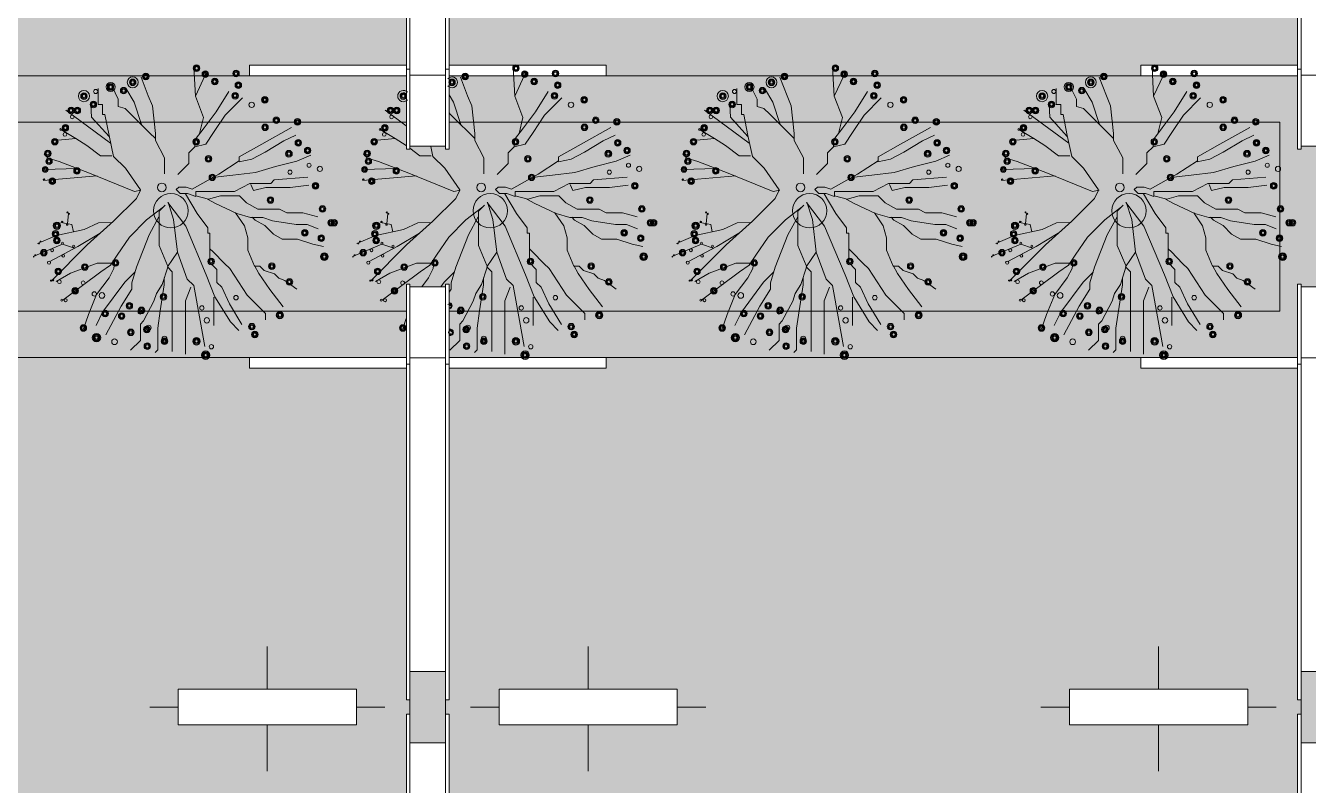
# Model space of a CAD drawing. Header units: millimetres. Extents: x 5357 to 259384, y -16348 to 109893.
# Drawn here: x 88075 to 91673, y 57367 to 59496 of the extents above; entities that cross this region are included whole.
import ezdxf

# ---------------------------------------------------------------- set-up
doc = ezdxf.new("R2010")
doc.units = ezdxf.units.MM
for name, color, linetype, lineweight in [('A-FLOR', 192, 'Continuous', 9), ('A-FLOR-PATT', 8, 'Continuous', 9), ('C-PRKG', 70, 'Continuous', 9), ('G-IMPT', 8, 'Continuous', 9), ('L-PLNT-1', 7, 'Continuous', 9), ('S-COLS', 52, 'Continuous', 9), ('S-COLS-3', 53, 'Continuous', 9), ('S-COLS-5', 52, 'Continuous', 18)]:
    doc.layers.add(name, color=color, linetype=linetype, lineweight=lineweight)
pattern_1 = [(50, (0, 0), (480.9661, -42.0786), [50.292, -553.212]), (355, (0, 0), (-93.0416, 504.3895), [40.234, -442.57]), (100.451, (40.1, -3.5), (387.9285, 462.3076), [42.742, -470.158]), (46.184, (0, 134.1), (715.649, -110.993), [75.438, -829.818]), (96.636, (59.64, 124.86), (626.7424, 653.2084), [64.112, -705.237]), (351.184, (0, 134.1), (626.7496, 653.2024), [60.35, -663.854]), (21, (67.06, 100.6), (400.2623, -269.9797), [50.292, -553.212]), (326, (67.06, 100.6), (163.1568, 486.2564), [40.234, -442.57]), (71.451, (100.4, 78.1), (563.421, 216.2719), [42.742, -470.158]), (37.5, (0, 0), (8.15385, 223.22557), [7.376, -429.829, 7.376, -441.899, -444.246]), (37.5, (0, 0), (8.15385, 223.22557), [-886.48, 7.376, -436.87]), (7.5, (0, 0), (176.404, 264.477), [7.376, -248.778, 7.376, -419.771, -169.316]), (7.5, (0, 0), (176.404, 264.477), [-683.301, 7.376, -161.94]), (327.5, (-149.53, 0), (357.96023, -15.12452), [7.376, -160.264, 7.376, -515.661, -694.03]), (327.5, (-149.53, 0), (357.96023, -15.12452), [-690.677, 7.376, -686.653]), (317.5, (-216.6, 0), (391.06155, 67.1262), [7.376, -210.556, 7.376, -339.974, -492.862]), (317.5, (-216.6, 0), (391.06155, 67.1262), [-565.282, 7.376, -485.485])]

# ---------------------------------------------------------------- blocks, each defined once
blk = doc.blocks.new('xe oto1 - xe oto-V162-TKCS_MB CẢNH QUAN CÂY XANH')
at = {"layer": 'C-PRKG'}
for p, q in [((-500, 4980), (-500, 4950)), ((-500, 4950), (-60, 4950)), ((-450, 4170), (-450, 4050)), ((-450, 4170), (-450, 4050)), ((-200, 4050), (-700, 4050)), ((-700, 4050), (-700, 3950)), ((-200, 3950), (-200, 4050)), ((-700, 4000), (-780, 4000)), ((-700, 4000), (-780, 4000)), ((-120, 4000), (-200, 4000)), ((-120, 4000), (-200, 4000)), ((-700, 3950), (-200, 3950)), ((-450, 3950), (-450, 3820)), ((-450, 3950), (-450, 3820))]:
    blk.add_line(p, q, dxfattribs=at)
blk = doc.blocks.new('xe oto1 - xe oto-V163-TKCS_MB CẢNH QUAN CÂY XANH')
at = {"layer": 'C-PRKG'}
for p, q in [((-2000, 4950), (-2000, 4980)), ((-500, 4980), (-500, 4950)), ((-2440, 4950), (-2000, 4950)), ((-500, 4950), (-60, 4950)), ((-2050, 4170), (-2050, 4050)), ((-2050, 4170), (-2050, 4050)), ((-450, 4170), (-450, 4050)), ((-450, 4170), (-450, 4050)), ((-1800, 4050), (-2300, 4050)), ((-2300, 4050), (-2300, 3950)), ((-1800, 3950), (-1800, 4050)), ((-200, 4050), (-700, 4050)), ((-700, 4050), (-700, 3950)), ((-200, 3950), (-200, 4050)), ((-2300, 4000), (-2380, 4000)), ((-2300, 4000), (-2380, 4000)), ((-1720, 4000), (-1800, 4000)), ((-1720, 4000), (-1800, 4000)), ((-700, 4000), (-780, 4000)), ((-700, 4000), (-780, 4000)), ((-120, 4000), (-200, 4000)), ((-120, 4000), (-200, 4000)), ((-2300, 3950), (-1800, 3950)), ((-2050, 3950), (-2050, 3820)), ((-2050, 3950), (-2050, 3820)), ((-700, 3950), (-200, 3950)), ((-450, 3950), (-450, 3820)), ((-450, 3950), (-450, 3820))]:
    blk.add_line(p, q, dxfattribs=at)
blk = doc.blocks.new('xe oto1 - xe oto-V164-TKCS_MB CẢNH QUAN CÂY XANH')
at = {"layer": 'C-PRKG'}
for p, q in [((-500, -4950), (-60, -4950)), ((-500, -4980), (-500, -4950))]:
    blk.add_line(p, q, dxfattribs=at)
blk = doc.blocks.new('xe oto1 - xe oto-V165-TKCS_MB CẢNH QUAN CÂY XANH')
at = {"layer": 'C-PRKG'}
for p, q in [((-2440, -4950), (-2000, -4950)), ((-2000, -4950), (-2000, -4980)), ((-500, -4950), (-60, -4950)), ((-500, -4980), (-500, -4950))]:
    blk.add_line(p, q, dxfattribs=at)
blk = doc.blocks.new('CAY SON LIEU - CAY SON LIEU_dwg-2253760-TKCS_MB CẢNH QUAN CÂY XANH')
at = {"layer": 'G-IMPT'}
for p, q in [((-781, 794), (-1309, 1185)), ((-1191, 849), (-1443, 827)), ((-1176, 499), (-1565, 486)), ((-939, 409), (-1574, 357)), ((-1278, -35), (-1289, -152)), ((436, -1018), (436, -1353))]:
    blk.add_line(p, q, dxfattribs=at)
at = {"layer": 'G-IMPT', "flags": 128}
for points in [[(201, 1692), (220, 1350), (335, 1598)], [(-144, 434), (-144, 519), (-144, 621), (-252, 827), (-252, 911), (-288, 1235), (-336, 1354), (-420, 1574)], [(-428, 247), (-605, 500), (-745, 639), (-799, 886), (-847, 1134), (-874, 1134), (-874, 1252), (-928, 1252), (-928, 1440)], [(-252, 849), (-320, 917), (-446, 1043), (-541, 1139), (-608, 1205), (-690, 1227), (-690, 1314), (-762, 1463)], [(-416, 1017), (-504, 1280), (-602, 1445)], [(613, 1404), (462, 1164), (321, 977), (217, 840), (213, 753)], [(-799, 874), (-1004, 1103), (-1012, 1252)], [(773, 1329), (571, 1126), (434, 921), (343, 784), (213, 753), (142, 683), (142, 558), (12, 428)], [(220, 1350), (316, 1098), (269, 909)], [(-767, 645), (-901, 645), (-1061, 770), (-1190, 851), (-1368, 956)], [(1353, 980), (1001, 782), (736, 633), (736, 587), (495, 430), (180, 252), (110, 279), (22, 279), (-8, 249), (39, 202), (126, 202), (223, 168), (223, 228), (408, 228), (679, 228), (860, 322), (1108, 322), (1148, 363), (1544, 396)], [(1403, 889), (1262, 822), (1041, 688), (884, 607), (733, 577)], [(-423, 242), (-500, 228), (-1030, 443), (-1388, 581), (-1517, 620), (-1565, 667)], [(1580, 654), (1416, 584), (1165, 520), (927, 450), (662, 420), (418, 393)], [(1554, 299), (1336, 272), (1051, 272), (904, 239), (873, 309)], [(-428, 241), (-477, 143), (-745, -122), (-1055, -401), (-1482, -829)], [(101, 197), (240, -33), (365, -203), (365, -263), (391, -263), (391, -448), (429, -486), (562, -620), (623, -680), (828, -995), (1045, -1212), (1045, -1285)], [(1661, -73), (1487, -23), (1296, -23), (1212, 17), (954, 17), (820, 94), (739, 175), (515, 175), (374, 138), (223, 175)], [(-157, 47), (-356, -109), (-558, -311), (-704, -522), (-782, -641), (-896, -720), (-1344, -1055)], [(-139, 65), (-208, -4), (-208, -411), (-109, -646)], [(-106, 98), (106, -182), (347, -755), (449, -1013), (631, -1310), (731, -1410)], [(-102, 102), (-38, -102), (8, -488), (123, -806), (199, -882), (275, -1293), (330, -1598)], [(1664, -214), (1537, -161), (1406, -161), (1128, -120), (1014, -80), (870, -80), (706, -33), (455, 84), (361, 138)], [(-768, -137), (-923, -144), (-1093, -220), (-1418, -292), (-1641, -386)], [(-1217, -247), (-1236, -163), (-1365, -137)], [(-211, -73), (-326, -284), (-476, -664), (-531, -851), (-531, -924), (-657, -1123), (-838, -1460)], [(1416, -922), (1275, -821), (1202, -794), (1152, -744), (1031, -704), (979, -652), (914, -652), (837, -466), (837, -318), (796, -177), (693, -23)], [(1728, -422), (1604, -392), (1423, -335), (1242, -335), (1138, -275), (1038, -174), (924, -110), (890, -77)], [(-904, -265), (-1165, -420), (-1497, -598)], [(-1206, -439), (-1346, -394), (-1693, -541)], [(391, -452), (391, -610), (472, -691), (472, -844), (529, -902), (621, -1097), (768, -1338)], [(-729, -576), (-741, -679), (-797, -792), (-946, -985), (-1042, -1222), (-1101, -1391)], [(8, -488), (-110, -661), (-53, -719), (-53, -1009), (-53, -1658)], [(-771, -617), (-940, -617), (-1253, -734), (-1423, -832)], [(-494, -725), (-612, -842), (-874, -1195), (-952, -1352)], [(-106, -665), (-172, -870), (-240, -975), (-270, -1064), (-392, -1297), (-429, -1334), (-429, -1527), (-546, -1644)], [(1252, -1133), (1095, -928), (967, -741), (914, -647)], [(-148, -790), (-148, -873), (-195, -1178), (-225, -1383), (-225, -1640), (-256, -1671)], [(165, -899), (102, -1060), (102, -1187), (102, -1688)]]:
    blk.add_lwpolyline(points, dxfattribs=at)
at = {"layer": 'G-IMPT'}
for centre, radius in [((233, 1678), 38.5), ((233, 1678), 28.5), ((233, 1678), 19.3), ((233, 1678), 18.5), ((-520, 1512), 64), ((-520, 1512), 38.5), ((-520, 1512), 28.5), ((-520, 1512), 18.5), ((-366, 1581), 39.3), ((-366, 1581), 38.5), ((-366, 1581), 28.5), ((-366, 1581), 18.5), ((336, 1608), 38.5), ((336, 1608), 28.5), ((336, 1608), 18.5), ((342, 1608), 6.08), ((447, 1522), 38.5), ((447, 1522), 32.9), ((447, 1522), 28.5), ((447, 1522), 18.5), ((698, 1615), 38.5), ((698, 1615), 32.9), ((698, 1615), 28.5), ((698, 1615), 18.5), ((725, 1478), 38.5), ((-1094, 1350), 66.5), ((-1094, 1350), 38.5), ((-1094, 1350), 28.5), ((-1094, 1350), 18.5), ((-956, 1404), 23.9), ((-780, 1457), 54.3), ((-780, 1457), 38.5), ((-780, 1457), 28.5), ((-780, 1457), 18.5), ((-627, 1414), 38.5), ((-627, 1414), 36.5), ((-627, 1414), 28.5), ((-627, 1414), 18.5), ((687, 1354), 38.5), ((687, 1354), 28.5), ((687, 1354), 22.4), ((687, 1354), 18.5), ((725, 1478), 28.5), ((725, 1478), 24), ((725, 1478), 18.5), ((-1246, 1181), 38.5), ((-1172, 1181), 38.5), ((-1172, 1181), 36.5), ((-983, 1252), 38.5), ((-983, 1252), 28.5), ((-983, 1252), 26.4), ((-983, 1252), 18.5), ((882, 1247), 31.7), ((1038, 1306), 38.5), ((1038, 1306), 28.5), ((1038, 1306), 28.6), ((1038, 1306), 18.5), ((-1246, 1181), 28.5), ((-1246, 1181), 27.2), ((-1246, 1181), 18.5), ((-1233, 1105), 21.8), ((-1172, 1181), 28.5), ((-1172, 1181), 18.5), ((1173, 1065), 38.5), ((1173, 1065), 28.5), ((1173, 1065), 23.3), ((1173, 1065), 18.5), ((1423, 1046), 38.5), ((1423, 1046), 28.5), ((1423, 1046), 25.5), ((1423, 1046), 18.5), ((-1369, 957), 9.71), ((-1313, 976), 38.5), ((-1313, 976), 28.5), ((-1319, 898), 21.7), ((-1313, 976), 25.8), ((-1313, 976), 18.5), ((1040, 982), 38.5), ((1040, 982), 32.8), ((1040, 982), 28.5), ((1040, 982), 18.5), ((-1438, 813), 38.5), ((-1438, 813), 28.5), ((-1438, 813), 21.6), ((-1438, 813), 18.5), ((228, 810), 38.5), ((228, 810), 28.5), ((228, 810), 18.5), ((1432, 799), 38.5), ((1432, 799), 34.3), ((1432, 799), 28.5), ((1432, 799), 18.5), ((-1521, 675), 38.5), ((-1521, 675), 32.5), ((-1521, 675), 28.5), ((-1506, 582), 38.5), ((-1521, 675), 18.5), ((-1506, 582), 28.5), ((374, 610), 38.5), ((374, 610), 28.5), ((374, 610), 18.5), ((1321, 671), 40.1), ((1321, 671), 38.5), ((1321, 671), 28.5), ((1321, 671), 18.5), ((1542, 709), 38.5), ((1542, 709), 32.4), ((1542, 709), 28.5), ((1542, 709), 18.5), ((-1551, 486), 33.6), ((-1551, 486), 23.6), ((-1551, 486), 13.6), ((-1506, 582), 18.5), ((-1177, 470), 38.5), ((-1177, 470), 28.5), ((-1177, 470), 18.5), ((1334, 454), 24.8), ((1559, 535), 24), ((1686, 493), 30.6), ((-1565, 367), 8.61), ((-1467, 348), 38.5), ((-1467, 348), 28.5), ((-1467, 348), 18.5), ((-1467, 348), 15), ((-177, 275), 50.7), ((418, 393), 38.5), ((418, 393), 28.5), ((418, 393), 18.5), ((1635, 293), 39.2), ((1635, 293), 38.5), ((1635, 293), 28.5), ((1635, 293), 18.5), ((-70, 0), 203), ((1103, 126), 38.5), ((1103, 126), 28.5), ((1103, 126), 18.5), ((1716, 21), 38.5), ((1716, 21), 28.5), ((1716, 21), 28.5), ((1716, 21), 18.5), ((-1413, -177), 43.7), ((-1413, -177), 38.5), ((-1413, -177), 28.5), ((-1351, -131), 8.27), ((-1290, -20), 5.73), ((-1271, -37), 7.01), ((1818, -141), 38.5), ((1818, -141), 38), ((1818, -141), 28.5), ((1818, -141), 18.5), ((1856, -141), 38.5), ((1856, -141), 28.5), ((1856, -141), 18.5), ((-1430, -273), 38.5), ((-1430, -273), 28.5), ((-1430, -273), 22), ((-1430, -273), 18.5), ((-1413, -177), 18.5), ((-1292, -162), 9.2), ((1508, -260), 38.5), ((1508, -260), 33.2), ((1508, -260), 28.5), ((1508, -260), 18.5), ((1703, -324), 38.5), ((1703, -324), 35), ((1703, -324), 28.5), ((-1624, -387), 4.48), ((-1606, -363), 5.3), ((-1469, -465), 17.2), ((-1414, -350), 38.5), ((-1414, -350), 38.2), ((-1414, -350), 28.5), ((-1414, -350), 18.5), ((-1346, -381), 11.7), ((-1215, -418), 12.9), ((1703, -324), 18.5), ((-1687, -542), 3.03), ((-1669, -524), 5.71), ((-1567, -494), 38.5), ((-1567, -494), 31.3), ((-1567, -494), 28.5), ((-1567, -494), 18.5), ((-1506, -611), 18), ((-1338, -531), 15.2), ((-722, -615), 38.5), ((-722, -615), 28.5), ((-722, -615), 18.5), ((404, -597), 38.5), ((404, -597), 28.5), ((404, -597), 18.5), ((1739, -541), 45.4), ((1739, -541), 38.5), ((1739, -541), 28.5), ((1739, -541), 18.5), ((-1397, -714), 38.5), ((-1397, -714), 28.5), ((-1397, -714), 21.1), ((-1397, -714), 18.5), ((-1084, -663), 38.5), ((-1084, -663), 28.5), ((-1084, -663), 18.5), ((1120, -654), 38.5), ((1120, -654), 28.5), ((1120, -654), 18.5), ((-1484, -822), 6.1), ((-1459, -818), 8.58), ((-1383, -836), 21.7), ((-1198, -943), 38.5), ((-1103, -849), 22.4), ((1327, -839), 38.5), ((1327, -839), 28.5), ((1327, -839), 18.5), ((-1354, -1054), 11.3), ((-1310, -1054), 18), ((-1198, -943), 28.5), ((-1198, -943), 18.5), ((-973, -980), 24.9), ((-882, -998), 33.3), ((-158, -1013), 38.5), ((-158, -1013), 28.5), ((-158, -1013), 18.5), ((698, -1024), 26.2), ((-845, -1211), 38.5), ((-845, -1211), 30.8), ((-845, -1211), 28.5), ((-845, -1211), 18.5), ((-650, -1240), 38.5), ((-650, -1240), 34.6), ((-559, -1119), 38.5), ((-559, -1119), 38), ((-559, -1119), 28.5), ((-559, -1119), 18.5), ((-432, -1193), 24.2), ((-417, -1173), 38.5), ((-417, -1173), 28.5), ((-417, -1173), 18.5), ((295, -1145), 25.4), ((1215, -1229), 42.5), ((1215, -1229), 38.5), ((1215, -1229), 28.5), ((-1101, -1381), 38.5), ((-1101, -1381), 36.4), ((-1101, -1381), 28.5), ((-650, -1240), 28.5), ((-650, -1240), 18.5), ((-354, -1399), 38.5), ((-333, -1378), 29.9), ((354, -1291), 31.8), ((884, -1365), 38.7), ((884, -1365), 38.5), ((884, -1365), 28.5), ((884, -1365), 18.5), ((1215, -1229), 18.5), ((-1101, -1381), 18.5), ((-946, -1495), 49.6), ((-946, -1495), 38.5), ((-946, -1495), 28.5), ((-946, -1495), 18.5), ((-734, -1543), 33.6), ((-543, -1432), 38.5), ((-543, -1432), 28.9), ((-543, -1432), 28.5), ((-543, -1432), 18.5), ((-354, -1399), 28.5), ((-354, -1399), 18.5), ((-145, -1536), 38.5), ((-145, -1507), 29.4), ((-145, -1536), 28.5), ((232, -1539), 44.5), ((232, -1539), 38.5), ((232, -1539), 28.5), ((919, -1458), 38.4), ((919, -1458), 38.5), ((919, -1458), 28.5), ((919, -1458), 18.5), ((-348, -1596), 38.5), ((-348, -1596), 34.1), ((-348, -1596), 28.5), ((-348, -1596), 18.5), ((-145, -1536), 18.5), ((232, -1539), 18.5), ((340, -1701), 49.8), ((340, -1701), 38.5), ((408, -1602), 25.7), ((340, -1701), 28.5), ((340, -1701), 18.5)]:
    blk.add_circle(centre, radius, dxfattribs=at)
blk = doc.blocks.new('CAY SON LIEU - CAY BONG TRANG-2253785-TKCS_MB CẢNH QUAN CÂY XANH')
at = {"xscale": 0.238, "yscale": 0.238, "zscale": 0.238}
blk.add_blockref('CAY SON LIEU - CAY SON LIEU_dwg-2253760-TKCS_MB CẢNH QUAN CÂY XANH', (0, 0), dxfattribs=at)
blk = doc.blocks.new('CAY SON LIEU - CAY SON LIEU_dwg-V372-TKCS_MB CẢNH QUAN CÂY XANH')
at = {"layer": 'G-IMPT'}
for p, q in [((-1059, 1000), (-1309, 1185)), ((-1191, 849), (-1443, 827)), ((-1176, 499), (-1565, 486)), ((-939, 409), (-1574, 357)), ((-1278, -35), (-1289, -152)), ((436, -1018), (436, -1353)), ((-1059, -1268), (-1101, -1391))]:
    blk.add_line(p, q, dxfattribs=at)
at = {"layer": 'G-IMPT', "flags": 128}
for points in [[(201, 1692), (220, 1350), (335, 1598)], [(-144, 434), (-144, 519), (-144, 621), (-252, 827), (-252, 911), (-288, 1235), (-336, 1354), (-420, 1574)], [(-416, 1017), (-504, 1280), (-555, 1365)], [(613, 1404), (462, 1164), (321, 977), (217, 840), (213, 753)], [(773, 1329), (571, 1126), (434, 921), (343, 784), (213, 753), (142, 683), (142, 558), (12, 428)], [(220, 1350), (316, 1098), (269, 909)], [(-252, 849), (-320, 917), (-446, 1043), (-541, 1139), (-555, 1152)], [(-1061, 770), (-1190, 851), (-1368, 956)], [(1353, 980), (1001, 782), (736, 633), (736, 587), (495, 430), (180, 252), (110, 279), (22, 279), (-8, 249), (39, 202), (126, 202), (223, 168), (223, 228), (408, 228), (679, 228), (860, 322), (1108, 322), (1148, 363), (1544, 396)], [(-428, 247), (-605, 500), (-745, 639), (-771, 758)], [(1403, 889), (1262, 822), (1041, 688), (884, 607), (733, 577)], [(-423, 242), (-500, 228), (-1030, 443), (-1388, 581), (-1517, 620), (-1565, 667)], [(-767, 645), (-901, 645), (-1017, 735)], [(1580, 654), (1416, 584), (1165, 520), (927, 450), (662, 420), (418, 393)], [(1554, 299), (1336, 272), (1051, 272), (904, 239), (873, 309)], [(-428, 241), (-477, 143), (-745, -122), (-1055, -401), (-1482, -829)], [(101, 197), (240, -33), (365, -203), (365, -263), (391, -263), (391, -448), (429, -486), (562, -620), (623, -680), (828, -995), (1045, -1212), (1045, -1285)], [(1661, -73), (1487, -23), (1296, -23), (1212, 17), (954, 17), (820, 94), (739, 175), (515, 175), (374, 138), (223, 175)], [(-157, 47), (-356, -109), (-558, -311), (-704, -522), (-782, -641), (-896, -720), (-1344, -1055)], [(-139, 65), (-208, -4), (-208, -411), (-109, -646)], [(-106, 98), (106, -182), (347, -755), (449, -1013), (631, -1310), (731, -1410)], [(-102, 102), (-38, -102), (8, -488), (123, -806), (199, -882), (275, -1293), (330, -1598)], [(1664, -214), (1537, -161), (1406, -161), (1128, -120), (1014, -80), (870, -80), (706, -33), (455, 84), (361, 138)], [(-768, -137), (-923, -144), (-1093, -220), (-1418, -292), (-1641, -386)], [(-1217, -247), (-1236, -163), (-1365, -137)], [(-211, -73), (-326, -284), (-476, -664), (-531, -851), (-531, -924), (-555, -961)], [(1416, -922), (1275, -821), (1202, -794), (1152, -744), (1031, -704), (979, -652), (914, -652), (837, -466), (837, -318), (796, -177), (693, -23)], [(1728, -422), (1604, -392), (1423, -335), (1242, -335), (1138, -275), (1038, -174), (924, -110), (890, -77)], [(-904, -265), (-1165, -420), (-1497, -598)], [(-1206, -439), (-1346, -394), (-1693, -541)], [(391, -452), (391, -610), (472, -691), (472, -844), (529, -902), (621, -1097), (768, -1338)], [(-729, -576), (-741, -679), (-797, -792), (-878, -898)], [(8, -488), (-110, -661), (-53, -719), (-53, -1009), (-53, -1658)], [(-771, -617), (-940, -617), (-1253, -734), (-1423, -832)], [(-494, -725), (-612, -842), (-653, -898)], [(-106, -665), (-172, -870), (-240, -975), (-270, -1064), (-392, -1297), (-429, -1334), (-429, -1527), (-546, -1644)], [(1252, -1133), (1095, -928), (967, -741), (914, -647)], [(-148, -790), (-148, -873), (-195, -1178), (-225, -1383), (-225, -1640), (-256, -1671)], [(165, -899), (102, -1060), (102, -1187), (102, -1688)]]:
    blk.add_lwpolyline(points, dxfattribs=at)
at = {"layer": 'G-IMPT'}
for centre, radius in [((233, 1678), 38.5), ((233, 1678), 28.5), ((233, 1678), 19.3), ((233, 1678), 18.5), ((-520, 1512), 38.5), ((-520, 1512), 28.5), ((-520, 1512), 18.5), ((-366, 1581), 39.3), ((-366, 1581), 38.5), ((-366, 1581), 28.5), ((-366, 1581), 18.5), ((336, 1608), 38.5), ((336, 1608), 28.5), ((336, 1608), 18.5), ((342, 1608), 6.08), ((447, 1522), 38.5), ((447, 1522), 32.9), ((447, 1522), 28.5), ((447, 1522), 18.5), ((698, 1615), 38.5), ((698, 1615), 32.9), ((698, 1615), 28.5), ((698, 1615), 18.5), ((725, 1478), 38.5), ((-1094, 1350), 28.5), ((-1094, 1350), 18.5), ((687, 1354), 38.5), ((687, 1354), 28.5), ((687, 1354), 22.4), ((687, 1354), 18.5), ((725, 1478), 28.5), ((725, 1478), 24), ((725, 1478), 18.5), ((-1246, 1181), 38.5), ((-1172, 1181), 38.5), ((-1172, 1181), 36.5), ((882, 1247), 31.7), ((1038, 1306), 38.5), ((1038, 1306), 28.5), ((1038, 1306), 28.6), ((1038, 1306), 18.5), ((-1246, 1181), 28.5), ((-1246, 1181), 27.2), ((-1246, 1181), 18.5), ((-1233, 1105), 21.8), ((-1172, 1181), 28.5), ((-1172, 1181), 18.5), ((1173, 1065), 38.5), ((1173, 1065), 28.5), ((1173, 1065), 23.3), ((1173, 1065), 18.5), ((1423, 1046), 38.5), ((1423, 1046), 28.5), ((1423, 1046), 25.5), ((1423, 1046), 18.5), ((-1369, 957), 9.71), ((-1313, 976), 38.5), ((-1313, 976), 28.5), ((-1319, 898), 21.7), ((-1313, 976), 25.8), ((-1313, 976), 18.5), ((1040, 982), 38.5), ((1040, 982), 32.8), ((1040, 982), 28.5), ((1040, 982), 18.5), ((-1438, 813), 38.5), ((-1438, 813), 28.5), ((-1438, 813), 21.6), ((-1438, 813), 18.5), ((228, 810), 38.5), ((228, 810), 28.5), ((228, 810), 18.5), ((1432, 799), 38.5), ((1432, 799), 34.3), ((1432, 799), 28.5), ((1432, 799), 18.5), ((-1521, 675), 38.5), ((-1521, 675), 32.5), ((-1521, 675), 28.5), ((-1506, 582), 38.5), ((-1521, 675), 18.5), ((-1506, 582), 28.5), ((374, 610), 38.5), ((374, 610), 28.5), ((374, 610), 18.5), ((1321, 671), 40.1), ((1321, 671), 38.5), ((1321, 671), 28.5), ((1321, 671), 18.5), ((1542, 709), 38.5), ((1542, 709), 32.4), ((1542, 709), 28.5), ((1542, 709), 18.5), ((-1551, 486), 33.6), ((-1551, 486), 23.6), ((-1551, 486), 13.6), ((-1506, 582), 18.5), ((-1177, 470), 38.5), ((-1177, 470), 28.5), ((-1177, 470), 18.5), ((1334, 454), 24.8), ((1559, 535), 24), ((1686, 493), 30.6), ((-1565, 367), 8.61), ((-1467, 348), 38.5), ((-1467, 348), 28.5), ((-1467, 348), 18.5), ((-1467, 348), 15), ((-177, 275), 50.7), ((418, 393), 38.5), ((418, 393), 28.5), ((418, 393), 18.5), ((1635, 293), 39.2), ((1635, 293), 38.5), ((1635, 293), 28.5), ((1635, 293), 18.5), ((-70, 0), 203), ((1103, 126), 38.5), ((1103, 126), 28.5), ((1103, 126), 18.5), ((1716, 21), 38.5), ((1716, 21), 28.5), ((1716, 21), 28.5), ((1716, 21), 18.5), ((-1413, -177), 43.7), ((-1413, -177), 38.5), ((-1413, -177), 28.5), ((-1351, -131), 8.27), ((-1290, -20), 5.73), ((-1271, -37), 7.01), ((1818, -141), 38.5), ((1818, -141), 38), ((1818, -141), 28.5), ((1818, -141), 18.5), ((1856, -141), 38.5), ((1856, -141), 28.5), ((1856, -141), 18.5), ((-1430, -273), 38.5), ((-1430, -273), 28.5), ((-1430, -273), 22), ((-1430, -273), 18.5), ((-1413, -177), 18.5), ((-1292, -162), 9.2), ((1508, -260), 38.5), ((1508, -260), 33.2), ((1508, -260), 28.5), ((1508, -260), 18.5), ((1703, -324), 38.5), ((1703, -324), 35), ((1703, -324), 28.5), ((-1624, -387), 4.48), ((-1606, -363), 5.3), ((-1469, -465), 17.2), ((-1414, -350), 38.5), ((-1414, -350), 38.2), ((-1414, -350), 28.5), ((-1414, -350), 18.5), ((-1346, -381), 11.7), ((-1215, -418), 12.9), ((1703, -324), 18.5), ((-1687, -542), 3.03), ((-1669, -524), 5.71), ((-1567, -494), 38.5), ((-1567, -494), 31.3), ((-1567, -494), 28.5), ((-1567, -494), 18.5), ((-1506, -611), 18), ((-1338, -531), 15.2), ((-722, -615), 38.5), ((-722, -615), 28.5), ((-722, -615), 18.5), ((404, -597), 38.5), ((404, -597), 28.5), ((404, -597), 18.5), ((1739, -541), 45.4), ((1739, -541), 38.5), ((1739, -541), 28.5), ((1739, -541), 18.5), ((-1397, -714), 38.5), ((-1397, -714), 28.5), ((-1397, -714), 21.1), ((-1397, -714), 18.5), ((-1084, -663), 38.5), ((-1084, -663), 28.5), ((-1084, -663), 18.5), ((1120, -654), 38.5), ((1120, -654), 28.5), ((1120, -654), 18.5), ((-1484, -822), 6.1), ((-1459, -818), 8.58), ((-1383, -836), 21.7), ((-1198, -943), 38.5), ((-1103, -849), 22.4), ((1327, -839), 38.5), ((1327, -839), 28.5), ((1327, -839), 18.5), ((-1354, -1054), 11.3), ((-1310, -1054), 18), ((-1198, -943), 28.5), ((-1198, -943), 18.5), ((-158, -1013), 38.5), ((-158, -1013), 28.5), ((-158, -1013), 18.5), ((698, -1024), 26.2), ((-432, -1193), 24.2), ((-417, -1173), 38.5), ((-417, -1173), 28.5), ((-417, -1173), 18.5), ((295, -1145), 25.4), ((1215, -1229), 42.5), ((1215, -1229), 38.5), ((1215, -1229), 28.5), ((-1101, -1381), 38.5), ((-1101, -1381), 36.4), ((-1101, -1381), 28.5), ((-354, -1399), 38.5), ((-333, -1378), 29.9), ((354, -1291), 31.8), ((884, -1365), 38.7), ((884, -1365), 38.5), ((884, -1365), 28.5), ((884, -1365), 18.5), ((1215, -1229), 18.5), ((-1101, -1381), 18.5), ((-354, -1399), 28.5), ((-354, -1399), 18.5), ((-145, -1536), 38.5), ((-145, -1507), 29.4), ((-145, -1536), 28.5), ((232, -1539), 44.5), ((232, -1539), 38.5), ((232, -1539), 28.5), ((919, -1458), 38.4), ((919, -1458), 38.5), ((919, -1458), 28.5), ((919, -1458), 18.5), ((-348, -1596), 38.5), ((-348, -1596), 34.1), ((-348, -1596), 28.5), ((-348, -1596), 18.5), ((-145, -1536), 18.5), ((232, -1539), 18.5), ((340, -1701), 49.8), ((340, -1701), 38.5), ((408, -1602), 25.7), ((340, -1701), 28.5), ((340, -1701), 18.5)]:
    blk.add_circle(centre, radius, dxfattribs=at)
for centre, radius, start, end in [((-520, 1512), 64, 360, 138.54), ((-520, 1512), 64, 221.46, 360), ((-1094, 1350), 66.5, 41.7831, 318.2169), ((-1094, 1350), 38.5, 5.8748, 354.1252), ((-559, -1119), 18.5, 0, 132.2593), ((-559, -1119), 28.5, 360, 66.2354), ((-559, -1119), 28.5, 293.7646, 360), ((-559, -1119), 38, 360, 69.6996), ((-559, -1119), 38.5, 360, 69.8137), ((-559, -1119), 38, 290.3004, 360), ((-559, -1119), 38.5, 290.1863, 360), ((-543, -1432), 18.5, 0, 296.0545), ((-543, -1432), 28.5, 360, 113.4607), ((-543, -1432), 28.9, 360, 112.9367), ((-543, -1432), 28.5, 246.5393, 360), ((-543, -1432), 28.9, 247.0633, 360), ((-543, -1432), 38.5, 360, 104.7622), ((-543, -1432), 38.5, 255.2378, 360)]:
    blk.add_arc(centre, radius, start, end, dxfattribs=at)
blk = doc.blocks.new('CAY SON LIEU - CAY BONG TRANG-V373-TKCS_MB CẢNH QUAN CÂY XANH')
at = {"xscale": 0.238, "yscale": 0.238, "zscale": 0.238}
blk.add_blockref('CAY SON LIEU - CAY SON LIEU_dwg-V372-TKCS_MB CẢNH QUAN CÂY XANH', (0, 0), dxfattribs=at)
blk = doc.blocks.new('TRỤ ĐỂ XE - TRỤ ĐỂ XE-2599185-TKCS_MB CẢNH QUAN CÂY XANH')
at = {"layer": 'S-COLS-3'}
blk.add_hatch(color=256, dxfattribs=at).paths.add_polyline_path([(50, 100), (-50, 100), (-50, -100), (50, -100), (50, 20)])
at = {"layer": 'S-COLS'}
for p, q in [((-60, 960.7), (-60, 1185.4)), ((-60, 1185.4), (-50, 1185.4)), ((-50, 1185.4), (-50, 960.7)), ((-50, 1177.4), (50, 1177.4)), ((50, 960.7), (50, 1185.4)), ((50, 1185.4), (60, 1185.4)), ((60, 1185.4), (60, 960.7)), ((50, 978.4), (-50, 978.4)), ((-60, 20), (-60, 960.7)), ((-50, 960.7), (-60, 960.7)), ((-50, 960.7), (-50, 20)), ((50, 20), (50, 960.7)), ((60, 960.7), (50, 960.7)), ((60, 960.7), (60, 20)), ((50, 100), (-50, 100)), ((-50, 20), (-60, 20)), ((60, 20), (50, 20)), ((-60, -1363.3), (-60, -20)), ((-50, -20), (-60, -20)), ((-50, -1363.3), (-50, -20)), ((50, -1363.3), (50, -20)), ((60, -20), (50, -20)), ((60, -1363.3), (60, -20)), ((50, -100), (-50, -100)), ((-60, -1966), (-60, -1363.3)), ((-50, -1363.3), (-60, -1363.3)), ((-50, -1966), (-50, -1363.3)), ((50, -1966), (50, -1363.3)), ((60, -1363.3), (50, -1363.3)), ((60, -1966), (60, -1363.3)), ((-50, -1388.4), (50, -1388.4)), ((-50, -1966), (-60, -1966)), ((-60, -1966), (-60, -1974.9)), ((-60, -1974.9), (60, -1974.9)), ((-50, -1973.9), (-50, -1966)), ((-50, -1973.9), (50, -1973.9)), ((60, -1966), (50, -1966)), ((50, -1973.9), (50, -1966)), ((60, -1974.9), (60, -1966))]:
    blk.add_line(p, q, dxfattribs=at)
at = {"layer": 'S-COLS-5'}
for p, q in [((-50, 20), (-50, -20)), ((50, -20), (50, 20))]:
    blk.add_line(p, q, dxfattribs=at)
blk = doc.blocks.new('TRỤ ĐỂ XE - TRỤ ĐỂ XE-2599187-TKCS_MB CẢNH QUAN CÂY XANH')
at = {"layer": 'S-COLS-3'}
blk.add_hatch(color=256, dxfattribs=at).paths.add_polyline_path([(-50, 100), (-50, -100), (50, -100), (50, 100)])
at = {"layer": 'S-COLS'}
for p, q in [((60, 1974.9), (-60, 1974.9)), ((-60, 1974.9), (-60, 1966)), ((-60, 1966), (-50, 1966)), ((-60, 1363.3), (-60, 1966)), ((50, 1973.9), (-50, 1973.9)), ((-50, 1966), (-50, 1973.9)), ((-50, 1363.3), (-50, 1966)), ((50, 1966), (50, 1973.9)), ((50, 1966), (60, 1966)), ((50, 1363.3), (50, 1966)), ((60, 1966), (60, 1974.9)), ((60, 1363.3), (60, 1966)), ((50, 1388.4), (-50, 1388.4)), ((-60, 1363.3), (-50, 1363.3)), ((-60, 20), (-60, 1363.3)), ((-50, 20), (-50, 1363.3)), ((50, 1363.3), (60, 1363.3)), ((50, 20), (50, 1363.3)), ((60, 20), (60, 1363.3)), ((-50, 100), (50, 100)), ((-60, 20), (-50, 20)), ((50, 20), (60, 20)), ((-60, -960.7), (-60, -20)), ((-60, -20), (-50, -20)), ((-50, -20), (-50, -960.7)), ((50, -960.7), (50, -20)), ((50, -20), (60, -20)), ((60, -20), (60, -960.7)), ((-50, -100), (50, -100)), ((-60, -1185.4), (-60, -960.7)), ((-60, -960.7), (-50, -960.7)), ((-50, -960.7), (-50, -1185.4)), ((50, -1185.4), (50, -960.7)), ((50, -960.7), (60, -960.7)), ((60, -960.7), (60, -1185.4)), ((-50, -978.4), (50, -978.4)), ((-50, -1185.4), (-60, -1185.4)), ((50, -1177.4), (-50, -1177.4)), ((60, -1185.4), (50, -1185.4))]:
    blk.add_line(p, q, dxfattribs=at)
at = {"layer": 'S-COLS-5'}
for p, q in [((-50, -20), (-50, 20)), ((50, 20), (50, -20))]:
    blk.add_line(p, q, dxfattribs=at)

msp = doc.modelspace()

# ---------------------------------------------------------------- hatches: boundary and pattern name
at = {"layer": 'A-FLOR-PATT'}
h = msp.add_hatch(dxfattribs=at)
h.set_pattern_fill('FP_15', color=256, style=0, pattern_type=2)
h.set_pattern_definition(pattern_1)
h.paths.add_polyline_path([(69702.6, 59355.3), (71202.6, 59355.3), (71202.6, 59385.3), (71652.6, 59385.3), (71652.6, 59835.3), (71752.6, 59835.3), (71752.6, 59385.3), (72202.6, 59385.3), (72202.6, 59355.3), (73702.6, 59356.9), (73702.6, 59385.3), (74142.6, 59385.3), (74142.6, 60315.3), (74152.6, 60315.3), (74152.6, 60355.3), (74142.6, 60355.3), (74142.6, 62310.2), (74262.6, 62309.2), (74262.6, 60355.3), (74252.6, 60355.3), (74252.6, 60315.3), (74262.6, 60315.3), (74262.6, 59385.3), (74702.6, 59385.3), (74702.6, 59355.3), (76202.6, 59355.3), (76202.6, 59385.3), (76652.6, 59385.3), (76652.6, 59835.3), (76752.6, 59835.3), (76752.6, 59385.3), (77202.6, 59385.3), (77202.6, 59355.3), (78702.6, 59356.9), (78702.6, 59385.3), (79142.6, 59385.3), (79142.6, 60315.3), (79152.6, 60315.3), (79152.6, 60355.3), (79142.6, 60355.3), (79142.6, 62310.2), (79262.6, 62309.2), (79262.6, 60355.3), (79252.6, 60355.3), (79252.6, 60315.3), (79262.6, 60315.3), (79262.6, 59385.3), (79702.6, 59385.3), (79702.6, 59355.3), (81202.6, 59355.3), (81202.6, 59385.3), (81652.6, 59385.3), (81652.6, 59835.3), (81752.6, 59835.3), (81752.6, 59385.3), (82202.6, 59385.3), (82202.6, 59355.3), (83702.6, 59356.9), (83702.6, 59385.3), (84142.6, 59385.3), (84142.6, 60315.3), (84152.6, 60315.3), (84152.6, 60355.3), (84142.6, 60355.3), (84142.6, 62310.2), (84262.6, 62309.2), (84262.6, 60355.3), (84252.6, 60355.3), (84252.6, 60315.3), (84262.6, 60315.3), (84262.6, 59385.3), (84702.6, 59385.3), (84702.6, 59355.3), (86202.6, 59355.3), (86202.6, 59385.3), (86652.6, 59385.3), (86652.6, 59835.3), (86752.6, 59835.3), (86752.6, 59385.3), (87202.6, 59385.3), (87202.6, 59355.3), (88702.6, 59356.9), (88702.6, 59385.3), (89142.6, 59385.3), (89142.6, 60315.3), (89152.6, 60315.3), (89152.6, 60355.3), (89142.6, 60355.3), (89142.6, 62310.2), (89262.6, 62309.2), (89262.6, 60355.3), (89252.6, 60355.3), (89252.6, 60315.3), (89262.6, 60315.3), (89262.6, 59385.3), (89702.6, 59385.3), (89702.6, 59355.3), (91202.6, 59355.3), (91202.6, 59385.3), (91642.6, 59385.3), (91642.6, 60315.3), (91652.6, 60315.3), (91652.6, 60355.3), (91642.6, 60355.3), (91642.6, 62310.2), (91702.6, 62310.2), (91702.6, 63835.3), (91652.6, 63835.3), (91652.6, 64235.3), (91202.6, 64235.3), (91202.6, 64335.3), (91702.6, 64335.3), (91702.6, 69741.9), (85242.6, 69741.9), (85242.6, 73436.3), (75662.6, 73436.3), (75662.6, 69741.9), (69202.6, 69741.9), (69202.6, 64335.3), (69702.6, 64335.3), (69702.6, 64235.3), (69252.6, 64235.3), (69252.6, 63835.3), (69202.6, 63835.3), (69202.6, 62310.2), (69262.6, 62309.2), (69262.6, 60355.3), (69252.6, 60355.3), (69252.6, 60315.3), (69262.6, 60315.3), (69262.6, 59385.3), (69702.6, 59385.3), (69702.6, 59356.9)])
h.paths.add_polyline_path([(69902.6, 60285.3), (69402.6, 60285.3), (69402.6, 60385.3), (69902.6, 60385.3)])
h.paths.add_polyline_path([(71202.6, 60285.3), (71002.6, 60285.3), (71002.6, 60385.3), (71502.6, 60385.3), (71502.6, 60285.3)])
h.paths.add_polyline_path([(73502.6, 60285.3), (73502.6, 60385.3), (74002.6, 60385.3), (74002.6, 60285.3)])
h.paths.add_polyline_path([(71902.6, 60285.3), (71902.6, 60385.3), (72402.6, 60385.3), (72402.6, 60285.3), (72202.6, 60285.3)])
h.paths.add_polyline_path([(74402.6, 60285.3), (74402.6, 60385.3), (74902.6, 60385.3), (74902.6, 60285.3)])
h.paths.add_polyline_path([(76902.6, 60285.3), (76902.6, 60385.3), (77402.6, 60385.3), (77402.6, 60285.3), (77202.6, 60285.3)])
h.paths.add_polyline_path([(78502.6, 60285.3), (78502.6, 60385.3), (79002.6, 60385.3), (79002.6, 60285.3)])
h.paths.add_polyline_path([(76502.6, 60285.3), (76002.6, 60285.3), (76002.6, 60385.3), (76502.6, 60385.3)])
h.paths.add_polyline_path([(79902.6, 60285.3), (79402.6, 60285.3), (79402.6, 60385.3), (79902.6, 60385.3)])
h.paths.add_polyline_path([(81202.6, 60285.3), (81002.6, 60285.3), (81002.6, 60385.3), (81502.6, 60385.3), (81502.6, 60285.3)])
h.paths.add_polyline_path([(82202.6, 60285.3), (81902.6, 60285.3), (81902.6, 60385.3), (82402.6, 60385.3), (82402.6, 60285.3)])
h.paths.add_polyline_path([(83502.6, 60285.3), (83502.6, 60385.3), (84002.6, 60385.3), (84002.6, 60285.3)])
h.paths.add_polyline_path([(84902.6, 60285.3), (84402.6, 60285.3), (84402.6, 60385.3), (84902.6, 60385.3)])
h.paths.add_polyline_path([(86002.6, 60285.3), (86002.6, 60385.3), (86502.6, 60385.3), (86502.6, 60285.3), (86202.6, 60285.3)])
h.paths.add_polyline_path([(89002.6, 60285.3), (88502.6, 60285.3), (88502.6, 60385.3), (89002.6, 60385.3), (89002.6, 60315.3)])
h.paths.add_polyline_path([(87202.6, 60285.3), (86902.6, 60285.3), (86902.6, 60385.3), (87402.6, 60385.3), (87402.6, 60285.3)])
h.paths.add_polyline_path([(89402.6, 60285.3), (89402.6, 60385.3), (89902.6, 60385.3), (89902.6, 60285.3)])
h.paths.add_polyline_path([(91002.6, 60285.3), (91002.6, 60385.3), (91502.6, 60385.3), (91502.6, 60285.3), (91112.8, 60285.3)])
h.paths.add_polyline_path([(71652.6, 63835.3), (71652.6, 64235.3), (71202.6, 64235.3), (71202.6, 64335.3), (72202.6, 64335.3), (72202.6, 64235.3), (71752.6, 64235.3), (71752.6, 63835.3), (71702.6, 63835.3)])
h.paths.add_polyline_path([(74152.6, 63835.3), (74152.6, 64235.3), (73702.6, 64235.3), (73702.6, 64335.3), (74702.6, 64335.3), (74702.6, 64235.3), (74252.6, 64235.3), (74252.6, 63835.3), (74202.6, 63835.3)])
h.paths.add_polyline_path([(76652.6, 63835.3), (76652.6, 64235.3), (76202.6, 64235.3), (76202.6, 64335.3), (77202.6, 64335.3), (77202.6, 64235.3), (76752.6, 64235.3), (76752.6, 63835.3), (76702.6, 63835.3)])
h.paths.add_polyline_path([(79152.6, 63835.3), (79152.6, 64235.3), (78702.6, 64235.3), (78702.6, 64335.3), (79702.6, 64335.3), (79702.6, 64235.3), (79252.6, 64235.3), (79252.6, 63835.3), (79202.6, 63835.3)])
h.paths.add_polyline_path([(81652.6, 63835.3), (81652.6, 64235.3), (81202.6, 64235.3), (81202.6, 64335.3), (82202.6, 64335.3), (82202.6, 64235.3), (81752.6, 64235.3), (81752.6, 63835.3), (81702.6, 63835.3)])
h.paths.add_polyline_path([(84152.6, 63835.3), (84150.1, 64235.3), (83702.6, 64235.3), (83702.6, 64335.3), (84702.6, 64335.3), (84702.6, 64235.3), (84252.6, 64235.3), (84252.6, 63835.3), (84202.6, 63835.3)])
h.paths.add_polyline_path([(86652.6, 63835.3), (86652.6, 64235.3), (86202.6, 64235.3), (86202.6, 64335.3), (87202.6, 64335.3), (87202.6, 64235.3), (86752.6, 64235.3), (86752.6, 63835.3), (86702.6, 63835.3)])
h.paths.add_polyline_path([(89152.6, 63835.3), (89152.6, 64235.3), (88702.6, 64235.3), (88702.6, 64335.3), (89702.6, 64335.3), (89702.6, 64235.3), (89252.6, 64235.3), (89252.6, 63835.3), (89202.6, 63835.3)])
h = msp.add_hatch(dxfattribs=at)
h.set_pattern_fill('FP_16', color=256, style=0, pattern_type=2)
h.set_pattern_definition([(37.5, (0, 0), (-17.8824, 546.968), [7.376, -424.107, 7.376, -475.204, -461.289]), (37.5, (0, 0), (-17.8824, 546.968), [-914.063, 7.376, -453.913]), (7.5, (0, 0), (502.3874, 801.1234), [7.376, -225.398, 7.376, -381.526, -149.032]), (7.5, (0, 0), (502.3874, 801.1234), [-621.676, 7.376, -141.656]), (327.5, (-349.16, 0), (884.0133, 1.6066), [7.376, -134.559, 7.376, -503.591, -667.095]), (327.5, (-349.16, 0), (884.0133, 1.6066), [-652.902, 7.376, -659.719]), (317.5, (-349.16, 0), (853.35, 249.1463), [7.376, -63.591, 7.376, -327.591, -383.225]), (317.5, (-349.16, 0), (853.35, 249.1463), [-405.935, 7.376, -375.849])])
h.paths.add_polyline_path([(69262.6, 58566.3), (74142.6, 58566.3), (74142.6, 58696.3), (69312.6, 58696.3), (69312.6, 59225.3), (74142.6, 59225.3), (74142.6, 59355.3), (69262.6, 59354.8), (69262.6, 59149.9), (69252.6, 59149.9), (69252.6, 59157.9), (69182.6, 59157.9), (69182.6, 58763.8), (69252.6, 58763.8), (69252.6, 58771.7), (69262.6, 58771.7), (69262.6, 58566.8)])
h.paths.add_polyline_path([(80404, 58566.3), (84142.6, 58566.3), (84142.6, 58696.3), (79262.6, 58696.3), (79262.6, 58566.3)])
h.paths.add_polyline_path([(84262.6, 58566.3), (89142.6, 58566.3), (89142.6, 58696.3), (84262.6, 58696.3), (84262.6, 58608.4)])
h.paths.add_polyline_path([(79142.6, 58566.3), (79142.6, 58696.3), (74262.6, 58696.3), (74262.6, 58566.3), (77983.2, 58566.3)])
h.paths.add_polyline_path([(89262.6, 58566.3), (91642.6, 58566.3), (91642.6, 58771.7), (91652.6, 58771.7), (91652.6, 58763.8), (91722.6, 58763.8), (91722.6, 59157.9), (91652.6, 59157.9), (91652.6, 59149.9), (91642.6, 59149.9), (91642.6, 59355.3), (89262.6, 59355.3), (89262.6, 59225.3), (91592.6, 59225.3), (91592.6, 58696.3), (89262.6, 58696.3), (89262.6, 58608.4)])
h.paths.add_polyline_path([(75562.3, 59225.3), (79142.6, 59225.3), (79142.6, 59355.3), (74262.6, 59355.3), (74262.6, 59225.3)])
h.paths.add_polyline_path([(79262.6, 59225.3), (84142.6, 59225.3), (84142.6, 59355.3), (79262.6, 59355.3), (79262.6, 59296.8)])
h.paths.add_polyline_path([(89142.6, 59225.3), (89142.6, 59355.3), (84262.6, 59355.3), (84262.6, 59225.3), (87666.6, 59225.3)])
h = msp.add_hatch(dxfattribs=at)
h.set_pattern_fill('FP_23', color=256, style=0, pattern_type=2)
h.set_pattern_definition([(0, (167.64, 11.2), (558.8, 558.8), [83.82, -16.764, 22.352, -16.764, -419.1]), (0, (167.64, 11.2), (558.8, 558.8), [-139.7, 83.82, -335.28]), (0, (139.7, 27.94), (558.8, 558.8), [55.88, -41.91, 83.82, -41.91, -335.28]), (0, (139.7, 27.94), (558.8, 558.8), [-223.52, 55.88, -279.4]), (0, (335.3, 251.46), (558.8, 558.8), [69.85, -27.94, 69.85, -391.16]), (0, (55.9, 363.2), (558.8, 558.8), [27.94, -55.88, 27.94, -447.04]), (90, (111.76, 363.2), (-558.8, 558.8), [50.292, -508.508]), (90, (279.4, 27.94), (-558.8, 558.8), [55.88, -502.92]), (90, (419.1, 251.46), (-558.8, 558.8), [55.88, -502.92]), (45, (352.04, 22.35), (0, 558.7996), [55.88, -734.383]), (135, (206.76, 22.35), (-558.7996, 0), [55.88, -734.383]), (63.435, (335.28, 25.15), (-0.0005, 558.8001), [55.88, -1193.635]), (75.964, (307.34, 27.94), (-0.00237, 558.80038), [55.88, -2248.111]), (75.964, (447.04, 251.46), (-0.00237, 558.80038), [44.704, -2259.287]), (75.964, (122.94, 363.22), (-0.00237, 558.80038), [39.116, -2264.875]), (104.036, (251.46, 27.94), (0.00237, 558.80038), [55.88, -2248.111]), (104.036, (391.16, 251.46), (0.00237, 558.80038), [44.704, -2259.287]), (104.036, (100.58, 363.22), (0.00237, 558.80038), [39.116, -2264.875]), (116.565, (223.52, 25.15), (0.0005, 558.8001), [55.88, -1193.634])])
h.paths.add_polyline_path([(80404, 58696.3), (84142.6, 58696.3), (84142.6, 58771.7), (84152.6, 58771.7), (84152.6, 58763.8), (84252.6, 58763.8), (84252.6, 58771.7), (84262.6, 58771.7), (84262.6, 58696.3), (89142.6, 58696.3), (89142.6, 58771.7), (89152.6, 58771.7), (89152.6, 58763.8), (89252.6, 58763.8), (89252.6, 58771.7), (89262.6, 58771.7), (89262.6, 58696.3), (91592.6, 58696.3), (91592.6, 59225.3), (89262.6, 59225.3), (89262.6, 59149.9), (89252.6, 59149.9), (89252.6, 59157.9), (89152.6, 59157.9), (89152.6, 59149.9), (89142.6, 59149.9), (89142.6, 59225.3), (84262.6, 59225.3), (84262.6, 59149.9), (84252.6, 59149.9), (84252.6, 59157.9), (84152.6, 59157.9), (84152.6, 59149.9), (84142.6, 59149.9), (84142.6, 59225.3), (79262.6, 59225.3), (79262.6, 59149.9), (79252.6, 59149.9), (79252.6, 59157.9), (79152.6, 59157.9), (79152.6, 59149.9), (79142.6, 59149.9), (79142.6, 59225.3), (74262.6, 59225.3), (74262.6, 59149.9), (74252.6, 59149.9), (74252.6, 59157.9), (74152.6, 59157.9), (74152.6, 59149.9), (74142.6, 59149.9), (74142.6, 59225.3), (69312.6, 59225.3), (69312.6, 58696.3), (74142.6, 58696.3), (74142.6, 58771.7), (74152.6, 58771.7), (74152.6, 58763.8), (74252.6, 58763.8), (74252.6, 58771.7), (74262.6, 58771.7), (74262.6, 58696.3), (79142.6, 58696.3), (79142.6, 58771.7), (79152.6, 58771.7), (79152.6, 58763.8), (79252.6, 58763.8), (79252.6, 58771.7), (79262.6, 58771.7), (79262.6, 58696.3)])
h = msp.add_hatch(dxfattribs=at)
h.set_pattern_fill('FP_15', color=256, style=0, pattern_type=2)
h.set_pattern_definition(pattern_1)
h.paths.add_polyline_path([(75937.6, 47586.3), (84967.6, 47586.3), (84967.6, 47596.3), (100252.6, 47596.3), (100251.8, 50547.9), (100142.6, 50547.9), (100142.6, 50557.9), (100252.6, 50557.9), (100252.6, 50657.9), (100152.6, 50657.9), (100152.6, 55286.3), (98752.6, 55286.3), (98752.6, 55276.3), (98618, 55286.3), (98527.8, 55301.6), (98419, 55333), (98296.3, 55386.3), (98203.3, 55439.6), (98114.1, 55504.5), (98029, 55582.7), (97955.3, 55667.3), (97894.4, 55754.3), (97840.8, 55852.4), (97798.3, 55956), (97767.5, 56063.8), (97748.9, 56174.4), (97742.6, 56286.3), (97752.6, 56286.3), (97752.6, 58586.3), (91762.6, 58586.3), (91762.6, 57606.3), (91752.6, 57606.3), (91752.6, 57566.3), (91762.6, 57566.3), (91762.6, 55611.4), (91642.6, 55612.4), (91642.6, 57566.3), (91652.6, 57566.3), (91652.6, 57606.3), (91642.6, 57606.3), (91642.6, 58536.3), (91202.6, 58536.3), (91202.6, 58566.3), (89702.6, 58564.8), (89702.6, 58536.3), (89262.6, 58536.3), (89262.6, 57606.3), (89252.6, 57606.3), (89252.6, 57566.3), (89262.6, 57566.3), (89262.6, 55611.4), (89142.6, 55612.4), (89142.6, 57566.3), (89152.6, 57566.3), (89152.6, 57606.3), (89142.6, 57606.3), (89142.6, 58536.3), (88702.6, 58536.3), (88702.6, 58566.3), (87202.6, 58566.3), (87202.6, 58536.3), (86752.6, 58536.3), (86752.6, 58086.3), (86652.6, 58086.3), (86652.6, 58536.3), (86202.6, 58536.3), (86202.6, 58566.3), (84702.6, 58564.8), (84702.6, 58536.3), (84262.6, 58536.3), (84262.6, 57606.3), (84252.6, 57606.3), (84252.6, 57566.3), (84262.6, 57566.3), (84262.6, 55611.4), (84142.6, 55612.4), (84142.6, 57566.3), (84152.6, 57566.3), (84152.6, 57606.3), (84142.6, 57606.3), (84142.6, 58536.3), (83702.6, 58536.3), (83702.6, 58566.3), (82202.6, 58566.3), (82202.6, 58536.3), (81752.6, 58536.3), (81752.6, 58086.3), (81652.6, 58086.3), (81652.6, 58536.3), (81202.6, 58536.3), (81202.6, 58566.3), (79702.6, 58564.8), (79702.6, 58536.3), (79262.6, 58536.3), (79262.6, 57606.3), (79252.6, 57606.3), (79252.6, 57566.3), (79262.6, 57566.3), (79262.6, 55611.4), (79142.6, 55612.4), (79142.6, 57566.3), (79152.6, 57566.3), (79152.6, 57606.3), (79142.6, 57606.3), (79142.6, 58536.3), (78702.6, 58536.3), (78702.6, 58566.3), (77202.6, 58566.3), (77202.6, 58536.3), (76752.6, 58536.3), (76752.6, 58086.3), (76652.6, 58086.3), (76652.6, 58536.3), (76202.6, 58536.3), (76202.6, 58566.3), (74702.6, 58564.8), (74702.6, 58536.3), (74262.6, 58536.3), (74262.6, 57606.3), (74252.6, 57606.3), (74252.6, 57566.3), (74262.6, 57566.3), (74262.6, 55611.4), (74142.6, 55612.4), (74142.6, 57566.3), (74152.6, 57566.3), (74152.6, 57606.3), (74142.6, 57606.3), (74142.6, 58536.3), (73702.6, 58536.3), (73702.6, 58566.3), (72202.6, 58566.3), (72202.6, 58536.3), (71752.6, 58536.3), (71752.6, 58086.3), (71652.6, 58086.3), (71652.6, 58536.3), (71202.6, 58536.3), (71202.6, 58566.3), (69702.6, 58566.3), (69702.6, 58536.3), (69262.6, 58536.3), (69262.6, 57606.3), (69252.6, 57606.3), (69252.6, 57566.3), (69262.6, 57566.3), (69262.6, 55611.4), (69142.6, 55612.4), (69142.6, 57566.3), (69152.6, 57566.3), (69152.6, 57606.3), (69142.6, 57606.3), (69142.6, 58586.3), (63152.6, 58586.3), (63152.6, 56286.3), (63162.6, 56286.3), (63152.6, 56151.7), (63134.7, 56052.9), (63105.9, 55952.7), (63052.6, 55830), (62999.3, 55737), (62928.2, 55640.9), (62852.7, 55559.6), (62772, 55489.4), (62681.2, 55426.3), (62583.5, 55373.3), (62480.2, 55331.3), (62372.7, 55300.9), (62247.5, 55281.6), (62152.6, 55276.3), (62152.6, 55286.3), (60752.6, 55286.3), (60752.6, 50557.9), (60652.6, 50557.9), (60655, 47596.3), (75937.6, 47596.3)])
h.paths.add_polyline_path([(91652.6, 53586.3), (91202.6, 53586.3), (91202.6, 53686.3), (91652.6, 53686.3), (91652.6, 54086.3), (91702.6, 54086.3), (91702.6, 53586.3)])
h.paths.add_polyline_path([(89202.6, 53586.3), (88702.6, 53586.3), (88702.6, 53686.3), (89152.6, 53686.3), (89152.6, 54086.3), (89252.6, 54086.3), (89252.6, 53686.3), (89702.6, 53686.3), (89702.6, 53586.3), (89252.6, 53586.3)])
h.paths.add_polyline_path([(87202.6, 53586.3), (86202.6, 53586.3), (86202.6, 53686.3), (86652.6, 53686.3), (86652.6, 54086.3), (86752.6, 54086.3), (86752.6, 53686.3), (87202.6, 53686.3)])
h.paths.add_polyline_path([(83702.6, 53586.3), (83702.6, 53686.3), (84152.6, 53686.3), (84152.6, 54086.3), (84252.6, 54086.3), (84252.6, 53686.3), (84702.6, 53686.3), (84702.6, 53586.3), (84152.6, 53586.3)])
h.paths.add_polyline_path([(82202.6, 53586.3), (81202.6, 53586.3), (81202.6, 53686.3), (81652.6, 53686.3), (81652.6, 54086.3), (81752.6, 54086.3), (81752.6, 53686.3), (82202.6, 53686.3)])
h.paths.add_polyline_path([(79702.6, 53586.3), (78702.6, 53586.3), (78702.6, 53686.3), (79152.6, 53686.3), (79152.6, 54086.3), (79252.6, 54086.3), (79252.6, 53686.3), (79702.6, 53686.3)])
h.paths.add_polyline_path([(76752.6, 53586.3), (76202.6, 53586.3), (76202.6, 53686.3), (76652.6, 53686.3), (76652.6, 54086.3), (76752.6, 54086.3), (76752.6, 53686.3), (77202.6, 53686.3), (77202.6, 53586.3)])
h.paths.add_polyline_path([(74702.6, 53586.3), (73702.6, 53586.3), (73702.6, 53686.3), (74152.6, 53686.3), (74152.6, 54086.3), (74252.6, 54086.3), (74252.6, 53686.3), (74702.6, 53686.3)])
h.paths.add_polyline_path([(72202.6, 53586.3), (71202.6, 53586.3), (71202.6, 53686.3), (71652.6, 53686.3), (71652.6, 54086.3), (71752.6, 54086.3), (71752.6, 53686.3), (72202.6, 53686.3)])
h.paths.add_polyline_path([(69202.6, 53586.3), (69202.6, 54086.3), (69252.6, 54086.3), (69252.6, 53686.3), (69702.6, 53686.3), (69702.6, 53586.3), (69252.6, 53586.3)])
h.paths.add_polyline_path([(89902.6, 57536.3), (89402.6, 57536.3), (89402.6, 57636.3), (89902.6, 57636.3)])
h.paths.add_polyline_path([(86902.6, 57536.3), (86902.6, 57636.3), (87402.6, 57636.3), (87402.6, 57536.3)])
h.paths.add_polyline_path([(86502.6, 57536.3), (86002.6, 57536.3), (86002.6, 57636.3), (86502.6, 57636.3)])
h.paths.add_polyline_path([(91002.6, 57536.3), (91002.6, 57636.3), (91502.6, 57636.3), (91502.6, 57536.3)])
h.paths.add_polyline_path([(88502.6, 57536.3), (88502.6, 57636.3), (89002.6, 57636.3), (89002.6, 57536.3)])
h.paths.add_polyline_path([(81902.6, 57536.3), (81902.6, 57636.3), (82402.6, 57636.3), (82402.6, 57536.3)])
h.paths.add_polyline_path([(81002.6, 57536.3), (81002.6, 57636.3), (81502.6, 57636.3), (81502.6, 57536.3)])
h.paths.add_polyline_path([(84902.6, 57536.3), (84402.6, 57536.3), (84402.6, 57636.3), (84902.6, 57636.3)])
h.paths.add_polyline_path([(84002.6, 57536.3), (83502.6, 57536.3), (83502.6, 57636.3), (84002.6, 57636.3), (84002.6, 57606.3)])
h.paths.add_polyline_path([(79902.6, 57536.3), (79402.6, 57536.3), (79402.6, 57636.3), (79902.6, 57636.3)])
h.paths.add_polyline_path([(76002.6, 57536.3), (76002.6, 57636.3), (76502.6, 57636.3), (76502.6, 57536.3)])
h.paths.add_polyline_path([(77402.6, 57536.3), (76902.6, 57536.3), (76902.6, 57636.3), (77402.6, 57636.3)])
h.paths.add_polyline_path([(71002.6, 57536.3), (71002.6, 57636.3), (71502.6, 57636.3), (71502.6, 57536.3)])
h.paths.add_polyline_path([(79002.6, 57536.3), (78502.6, 57536.3), (78502.6, 57636.3), (79002.6, 57636.3), (79002.6, 57606.3)])
h.paths.add_polyline_path([(71902.6, 57536.3), (71902.6, 57636.3), (72402.6, 57636.3), (72402.6, 57536.3)])
h.paths.add_polyline_path([(74402.6, 57536.3), (74402.6, 57636.3), (74902.6, 57636.3), (74902.6, 57536.3)])
h.paths.add_polyline_path([(69402.6, 57536.3), (69402.6, 57636.3), (69902.6, 57636.3), (69902.6, 57536.3)])
h.paths.add_polyline_path([(74002.6, 57536.3), (73502.6, 57536.3), (73502.6, 57636.3), (74002.6, 57636.3), (74002.6, 57606.3)])

# ---------------------------------------------------------------- linework, layer by layer
at = {"layer": 'A-FLOR'}
for p, q in [((89142.6, 59355.3), (84262.6, 59355.3)), ((91642.6, 59355.3), (89262.6, 59355.3)), ((84262.6, 59225.3), (89142.6, 59225.3)), ((89262.6, 59225.3), (91592.6, 59225.3)), ((91592.6, 59225.3), (91592.6, 58696.3)), ((89142.6, 58696.3), (84262.6, 58696.3)), ((91592.6, 58696.3), (89262.6, 58696.3)), ((84262.6, 58566.3), (89142.6, 58566.3)), ((89262.6, 58566.3), (91642.6, 58566.3))]:
    msp.add_line(p, q, dxfattribs=at)

# ---------------------------------------------------------------- block references
at = {"layer": 'C-PRKG'}
for name, p in [('xe oto1 - xe oto-V164-TKCS_MB CẢNH QUAN CÂY XANH', (89202.6, 64335.3)), ('xe oto1 - xe oto-V165-TKCS_MB CẢNH QUAN CÂY XANH', (91702.6, 64335.3)), ('xe oto1 - xe oto-V162-TKCS_MB CẢNH QUAN CÂY XANH', (89202.6, 53586.3)), ('xe oto1 - xe oto-V163-TKCS_MB CẢNH QUAN CÂY XANH', (91702.6, 53586.3))]:
    msp.add_blockref(name, p, dxfattribs=at)
at = {"layer": 'L-PLNT-1'}
for name, p in [('CAY SON LIEU - CAY BONG TRANG-2253785-TKCS_MB CẢNH QUAN CÂY XANH', (88498.7, 58977.4)), ('CAY SON LIEU - CAY BONG TRANG-V373-TKCS_MB CẢNH QUAN CÂY XANH', (89394.5, 58977.4)), ('CAY SON LIEU - CAY BONG TRANG-2253785-TKCS_MB CẢNH QUAN CÂY XANH', (90290.4, 58977.4)), ('CAY SON LIEU - CAY BONG TRANG-2253785-TKCS_MB CẢNH QUAN CÂY XANH', (91186.2, 58977.4))]:
    msp.add_blockref(name, p, dxfattribs=at)
at = {"layer": 'S-COLS', "rotation": 180}
for name, p in [('TRỤ ĐỂ XE - TRỤ ĐỂ XE-2599185-TKCS_MB CẢNH QUAN CÂY XANH', (89202.6, 60335.3)), ('TRỤ ĐỂ XE - TRỤ ĐỂ XE-2599185-TKCS_MB CẢNH QUAN CÂY XANH', (91702.6, 60335.3)), ('TRỤ ĐỂ XE - TRỤ ĐỂ XE-2599187-TKCS_MB CẢNH QUAN CÂY XANH', (89202.6, 57586.3)), ('TRỤ ĐỂ XE - TRỤ ĐỂ XE-2599187-TKCS_MB CẢNH QUAN CÂY XANH', (91702.6, 57586.3))]:
    msp.add_blockref(name, p, dxfattribs=at)

doc.saveas('drawing.dxf')
